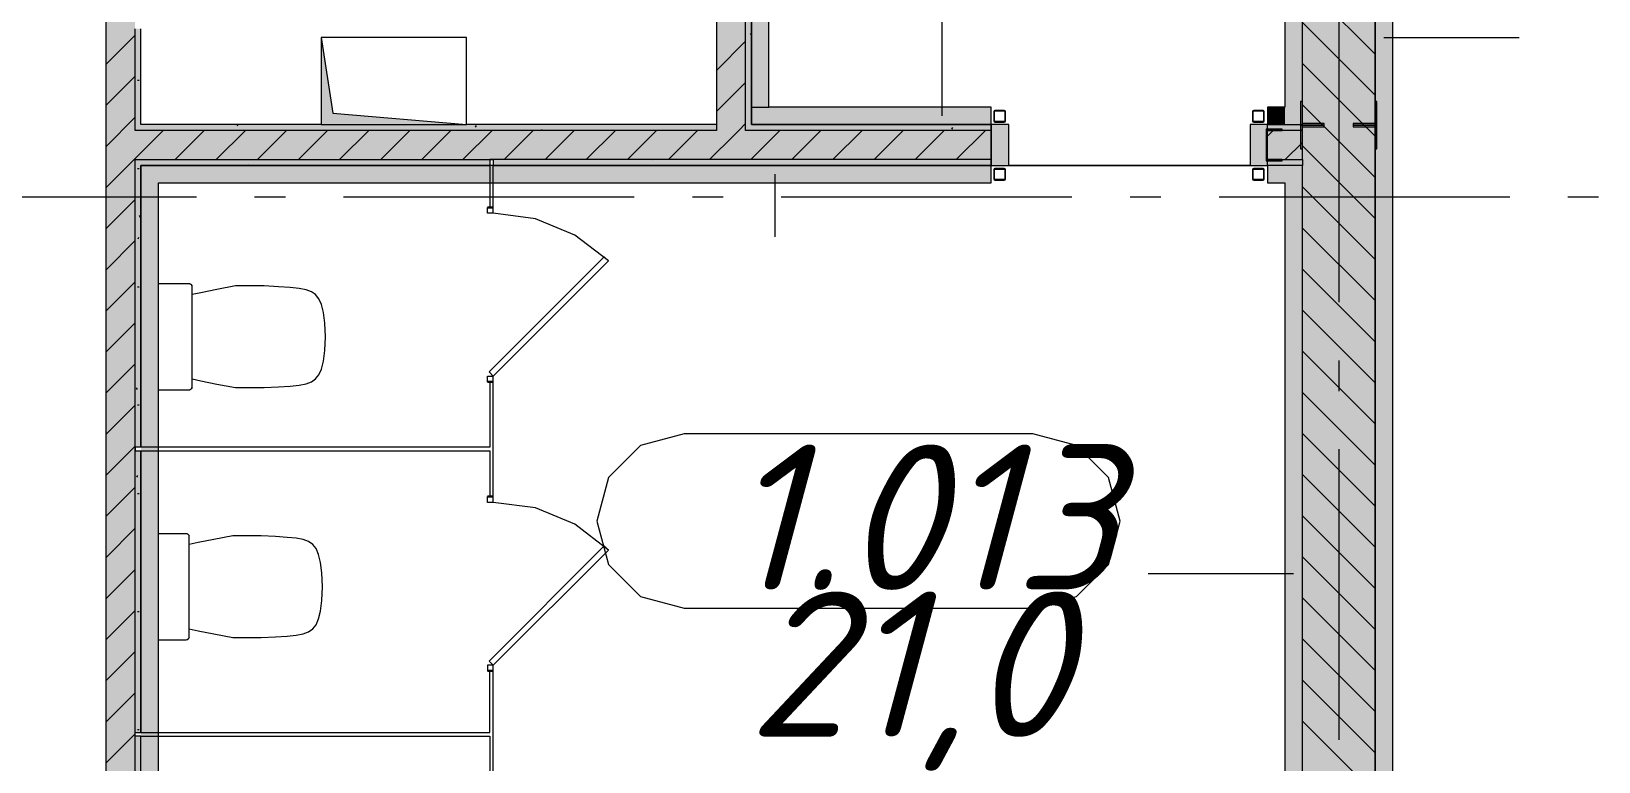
# Model space of a CAD drawing. Header units: millimetres. Extents: x -537608 to 253996, y -217170 to 186033.
# Drawn here: x -352323 to -346932, y -153092 to -150579 of the extents above; entities that cross this region are included whole.
import ezdxf

# ---------------------------------------------------------------- set-up
doc = ezdxf.new("R2010")
doc.units = ezdxf.units.MM
doc.layers.add('PDF _Геометрия', color=7, linetype='Continuous')
doc.layers.add('PDF _Текст', color=7, linetype='Continuous')
doc.layers.add('PDF _Сплошная заливка', color=7, linetype='Continuous', true_color=0xffffff)
doc.styles.add('PDF ISOCPEUR Italic', font='isocpeui.ttf')

msp = doc.modelspace()

# ---------------------------------------------------------------- hatches: boundary and pattern name
at = {"layer": 'PDF _Сплошная заливка', "transparency": 33554559}
h = msp.add_hatch(color=256, dxfattribs=at)
h.paths.add_polyline_path([(-351966.2011, -154649.6346), (-351946.1959, -154649.6346), (-351946.1959, -153003.6339), (-351966.2011, -153003.6339), (-351966.2011, -153981.084)], flags=0)
h.paths.add_polyline_path([(-351966.2011, -152991.6334), (-351946.1959, -152991.6334), (-351946.1959, -152021.6325), (-351966.2011, -152021.6325), (-351966.2011, -152554.6029)], flags=0)
h.paths.add_polyline_path([(-351946.1959, -152009.6341), (-351946.1959, -151019.6323), (-351966.2011, -151019.6323), (-351966.2011, -152009.6341)], flags=0)
h.paths.add_polyline_path([(-351966.2011, -150919.634), (-351946.1959, -150919.634), (-351946.1959, -150569.6325), (-351966.2011, -150569.6325)], flags=0)
h.paths.add_polyline_path([(-351966.2011, -150469.6321), (-351946.1959, -150469.6321), (-351946.1959, -147149.6316), (-351966.2011, -147149.6316), (-351966.2011, -150414.8802)], flags=0)
for points in [[(-349866.2004, -150919.634), (-349866.2004, -147149.6316), (-349966.2009, -147149.6316), (-349966.2009, -150919.634), (-349906.1937, -150919.634)], [(-349866.2004, -150899.633), (-349846.1952, -150899.633), (-349846.1952, -147149.6316), (-349866.2004, -147149.6316), (-349866.2004, -148275.1597)], [(-347951.1988, -154399.6335), (-347701.1977, -154399.6335), (-347701.1977, -147399.6327), (-347951.1988, -147399.6327), (-347951.1988, -153981.084)], [(-351286.1946, -150919.634), (-349966.2009, -150919.634), (-349966.2009, -150899.633), (-351946.1959, -150899.633), (-351946.1959, -150919.634), (-351326.1966, -150919.634)], [(-351630.9688, -151019.6323), (-349906.1937, -151019.6323), (-349906.1937, -150919.634), (-351966.2011, -150919.634), (-351966.2011, -151019.6323), (-351946.1959, -151019.6323)]]:
    msp.add_hatch(color=256, dxfattribs=at).paths.add_polyline_path(points)
at = {"layer": 'PDF _Сплошная заливка', "true_color": 0xff7d7d, "transparency": 33554559}
msp.add_hatch(color=11, dxfattribs=at).paths.add_polyline_path([(-347701.1977, -154339.6349), (-347641.1992, -154339.6349), (-347641.1992, -147399.6327), (-347701.1977, -147399.6327), (-347701.1977, -153981.084)])
at = {"layer": 'PDF _Сплошная заливка', "true_color": 0x2254ff, "transparency": 33554559}
h = msp.add_hatch(color=160, dxfattribs=at)
h.paths.add_polyline_path([(-349021.2001, -151099.6339), (-349021.2001, -151039.6333), (-351946.1959, -151039.6333), (-351946.1959, -151099.6339), (-349944.4302, -151099.6339)], flags=0)
h.paths.add_polyline_path([(-348011.1974, -151099.6339), (-347951.1988, -151099.6339), (-347951.1988, -151039.6333), (-348071.1959, -151039.6333), (-348071.1959, -151099.6339)], flags=0)
msp.add_hatch(color=160, dxfattribs=at).paths.add_polyline_path([(-351946.1959, -154589.6339), (-351886.1973, -154589.6339), (-351886.1973, -151099.6339), (-351946.1959, -151099.6339), (-351946.1959, -153981.084)])

# ---------------------------------------------------------------- linework, layer by layer
at = {"layer": 'PDF _Геометрия', "lineweight": 9}
for p, q in [((-352066.2016, -154649.6346), (-352066.2016, -147149.6316)), ((-349866.2004, -150899.633), (-349866.2004, -147149.6316)), ((-349846.1952, -150839.6324), (-349846.1952, -147209.6323)), ((-349846.1952, -147209.6323), (-349846.1952, -150839.6324)), ((-349966.2009, -147419.6314), (-349966.2009, -150899.633)), ((-347701.1977, -154339.6349), (-347701.1977, -147399.6327)), ((-347701.1977, -147399.6327), (-347701.1977, -154339.6349)), ((-348011.1974, -147459.6312), (-348011.1974, -150839.6324)), ((-347951.1988, -150899.633), (-347951.1988, -147459.6312)), ((-347951.1988, -150899.633), (-347951.1988, -147459.6312)), ((-347641.1992, -147459.6312), (-347641.1992, -154339.6349)), ((-349786.1966, -150839.6324), (-349786.1966, -149799.8672)), ((-349190.1037, -150869.6338), (-349190.1037, -150369.6338)), ((-347701.1977, -150656.7712), (-347951.1988, -150406.7722)), ((-351966.2011, -150919.634), (-351966.2011, -150569.6325)), ((-351946.1959, -150899.633), (-351946.1959, -150569.6325)), ((-347701.1977, -150798.1923), (-347951.1988, -150548.1933)), ((-352066.2016, -150691.5758), (-351966.2011, -150591.5776)), ((-349966.2009, -150712.8965), (-349866.2004, -150612.8961)), ((-347671.1942, -150599.903), (-347205.045, -150599.903)), ((-352066.2016, -150832.9991), (-351966.2011, -150732.9987)), ((-347701.1977, -150939.6134), (-347951.1988, -150689.6145)), ((-349966.2009, -150854.3176), (-349866.2004, -150754.3194)), ((-349846.1952, -150899.633), (-349846.1952, -150839.6324)), ((-349846.1952, -150839.6324), (-349846.1952, -150899.633)), ((-349846.1952, -150839.6324), (-349786.1966, -150839.6324)), ((-349021.2001, -150839.6324), (-349786.1966, -150839.6324)), ((-349021.2001, -150899.633), (-349021.2001, -150839.6324)), ((-348011.1974, -150839.6324), (-348071.1959, -150839.6324)), ((-348071.1959, -150839.6324), (-348071.1959, -150899.633)), ((-347701.1977, -151081.0368), (-347951.1988, -150831.0356)), ((-352066.2016, -150974.4203), (-351966.2011, -150874.4198)), ((-351326.1966, -150899.633), (-351946.1959, -150899.633)), ((-349966.2009, -150899.633), (-350826.1943, -150899.633)), ((-349966.2009, -150899.633), (-349966.2009, -150919.634)), ((-349890.0896, -150919.634), (-349866.2004, -150895.7406)), ((-349866.2004, -150919.634), (-349866.2004, -150899.633)), ((-349021.2001, -150899.633), (-349846.1952, -150899.633)), ((-349846.1952, -150899.633), (-349021.2001, -150899.633)), ((-349021.2001, -150919.634), (-349021.2001, -150899.633)), ((-348961.193, -150899.633), (-349021.2001, -150899.633)), ((-349021.2001, -150899.633), (-349021.2001, -151039.6333)), ((-349011.4343, -150851.7277), (-349012.6055, -150854.5567)), ((-349012.6055, -150854.5567), (-349012.6055, -150886.556)), ((-349012.6055, -150886.556), (-349011.4343, -150889.385)), ((-349008.601, -150850.5564), (-349011.4343, -150851.7277)), ((-349011.4343, -150889.385), (-349008.601, -150890.5562)), ((-349010.599, -150854.5567), (-349010.0134, -150853.1422)), ((-349010.599, -150886.556), (-349010.599, -150854.5567)), ((-349010.0134, -150887.9705), (-349010.599, -150886.556)), ((-349010.0134, -150853.1422), (-349008.601, -150852.5566)), ((-349008.601, -150888.5562), (-349010.0134, -150887.9705)), ((-348976.5995, -150850.5564), (-349008.601, -150850.5564)), ((-349008.601, -150852.5566), (-348976.5995, -150852.5566)), ((-348976.5995, -150888.5562), (-349008.601, -150888.5562)), ((-349008.601, -150890.5562), (-348976.5995, -150890.5562)), ((-348973.7748, -150851.7277), (-348976.5995, -150850.5564)), ((-348976.5995, -150852.5566), (-348975.1872, -150853.1422)), ((-348975.1872, -150887.9705), (-348976.5995, -150888.5562)), ((-348976.5995, -150890.5562), (-348973.7748, -150889.385)), ((-348975.1872, -150853.1422), (-348974.6016, -150854.5567)), ((-348974.6016, -150886.556), (-348975.1872, -150887.9705)), ((-348974.6016, -150854.5567), (-348974.6016, -150886.556)), ((-348972.6036, -150854.5567), (-348973.7748, -150851.7277)), ((-348973.7748, -150889.385), (-348972.6036, -150886.556)), ((-348972.6036, -150886.556), (-348972.6036, -150854.5567)), ((-348961.193, -151039.6333), (-348961.193, -150899.633)), ((-348131.1945, -150899.633), (-348131.1945, -151039.6333)), ((-348071.1959, -150899.633), (-348131.1945, -150899.633)), ((-348121.4287, -150851.7277), (-348122.5998, -150854.5567)), ((-348122.5998, -150854.5567), (-348122.5998, -150886.556)), ((-348122.5998, -150886.556), (-348121.4287, -150889.385)), ((-348118.604, -150850.5564), (-348121.4287, -150851.7277)), ((-348121.4287, -150889.385), (-348118.604, -150890.5562)), ((-348120.6019, -150854.5567), (-348120.0163, -150853.1422)), ((-348120.6019, -150886.556), (-348120.6019, -150854.5567)), ((-348120.0163, -150887.9705), (-348120.6019, -150886.556)), ((-348120.0163, -150853.1422), (-348118.604, -150852.5566)), ((-348118.604, -150888.5562), (-348120.0163, -150887.9705)), ((-348086.6025, -150850.5564), (-348118.604, -150850.5564)), ((-348118.604, -150852.5566), (-348086.6025, -150852.5566)), ((-348086.6025, -150888.5562), (-348118.604, -150888.5562)), ((-348118.604, -150890.5562), (-348086.6025, -150890.5562)), ((-348083.7778, -150851.7277), (-348086.6025, -150850.5564)), ((-348086.6025, -150852.5566), (-348085.1901, -150853.1422)), ((-348085.1901, -150887.9705), (-348086.6025, -150888.5562)), ((-348086.6025, -150890.5562), (-348083.7778, -150889.385)), ((-348085.1901, -150853.1422), (-348084.6045, -150854.5567)), ((-348084.6045, -150886.556), (-348085.1901, -150887.9705)), ((-348084.6045, -150854.5567), (-348084.6045, -150886.556)), ((-348082.598, -150854.5567), (-348083.7778, -150851.7277)), ((-348083.7778, -150889.385), (-348082.598, -150886.556)), ((-348082.598, -150886.556), (-348082.598, -150854.5567)), ((-348071.1959, -150919.634), (-348071.1959, -150899.633)), ((-348071.1959, -150899.633), (-348011.1974, -150899.633)), ((-348071.1959, -150899.633), (-348011.1974, -150899.633)), ((-348071.1959, -151039.6333), (-348071.1959, -150899.633)), ((-348011.1974, -150899.633), (-347951.1988, -150899.633)), ((-348011.1974, -150899.633), (-347951.1988, -150899.633)), ((-347951.1988, -150919.634), (-347951.1988, -150899.633)), ((-351966.2011, -151015.8409), (-351869.9899, -150919.634)), ((-351946.1959, -150919.634), (-351966.2011, -150919.634)), ((-349966.2009, -150919.634), (-351946.1959, -150919.634)), ((-351828.567, -151019.6323), (-351728.5666, -150919.634)), ((-351687.1437, -151019.6323), (-351587.1433, -150919.634)), ((-351545.729, -151019.6323), (-351445.7286, -150919.634)), ((-351404.3057, -151019.6323), (-351304.3053, -150919.634)), ((-351262.8825, -151019.6323), (-351162.882, -150919.634)), ((-351121.4592, -151019.6323), (-351021.4587, -150919.634)), ((-350980.0444, -151019.6323), (-350880.044, -150919.634)), ((-350838.6212, -151019.6323), (-350738.6207, -150919.634)), ((-350697.1979, -151019.6323), (-350597.1975, -150919.634)), ((-350555.7746, -151019.6323), (-350455.7742, -150919.634)), ((-350414.3513, -151019.6323), (-350314.3508, -150919.634)), ((-350272.9366, -151019.6323), (-350172.9362, -150919.634)), ((-350131.5134, -151019.6323), (-350031.5129, -150919.634)), ((-349990.0901, -151019.6323), (-349906.1937, -150935.7403)), ((-349906.1937, -150935.7403), (-349890.0896, -150919.634)), ((-349021.2001, -150919.634), (-349866.2004, -150919.634)), ((-349848.6667, -151019.6323), (-349748.6663, -150919.634)), ((-349707.2435, -151019.6323), (-349607.2516, -150919.634)), ((-349565.8288, -151019.6323), (-349465.8283, -150919.634)), ((-349424.4055, -151019.6323), (-349324.4051, -150919.634)), ((-349282.9822, -151019.6323), (-349182.9818, -150919.634)), ((-349141.5589, -151019.6323), (-349041.5584, -150919.634)), ((-349021.2001, -151019.6323), (-349021.2001, -150919.634)), ((-348071.1959, -150939.2173), (-348051.6127, -150919.634)), ((-347951.1988, -150919.634), (-348071.1959, -150919.634)), ((-348071.1959, -151019.6323), (-348071.1959, -150919.634)), ((-347951.1988, -151019.6323), (-347951.1988, -150919.634)), ((-348010.1898, -151019.6323), (-347951.1988, -150960.6392)), ((-347701.1977, -151222.4579), (-347951.1988, -150972.4568)), ((-352066.2016, -151115.8414), (-351966.2011, -151015.8409)), ((-351966.2011, -152009.6341), (-351966.2011, -151019.6323)), ((-351966.2011, -151019.6323), (-351946.1959, -151019.6323)), ((-351946.1959, -151019.6323), (-350746.1991, -151019.6323)), ((-349906.1937, -151039.6333), (-351946.1959, -151039.6333)), ((-351946.1959, -151039.6333), (-351946.1959, -151099.6339)), ((-351946.1959, -151099.6339), (-351946.1959, -151039.6333)), ((-351946.1959, -151039.6333), (-350746.1991, -151039.6333)), ((-350746.1991, -151019.6323), (-350746.1991, -151039.6333)), ((-350734.1943, -151019.6323), (-350746.1991, -151019.6323)), ((-350746.1991, -151019.6323), (-350734.1943, -151019.6323)), ((-350746.1991, -151039.6333), (-350746.1991, -151184.6326)), ((-349906.1937, -151019.6323), (-350734.1943, -151019.6323)), ((-350734.1943, -151019.6323), (-350734.1943, -151039.6333)), ((-350734.1943, -151184.6326), (-350734.1943, -151039.6333)), ((-350734.1943, -151039.6333), (-349906.1937, -151039.6333)), ((-349021.2001, -151019.6323), (-349906.1937, -151019.6323)), ((-349021.2001, -151039.6333), (-349906.1937, -151039.6333)), ((-349906.1937, -151039.6333), (-349021.2001, -151039.6333)), ((-349021.2001, -151039.6333), (-349021.2001, -151019.6323)), ((-349021.2001, -151099.6339), (-349021.2001, -151039.6333)), ((-349021.2001, -151039.6333), (-348961.193, -151039.6333)), ((-349011.4343, -151051.7286), (-349012.6055, -151054.5554)), ((-349012.6055, -151054.5554), (-349012.6055, -151086.5569)), ((-349008.601, -151050.5552), (-349011.4343, -151051.7286)), ((-349010.599, -151054.5554), (-349010.0134, -151053.1409)), ((-349010.599, -151086.5569), (-349010.599, -151054.5554)), ((-349010.0134, -151053.1409), (-349008.601, -151052.5553)), ((-348976.5995, -151050.5552), (-349008.601, -151050.5552)), ((-349008.601, -151052.5553), (-348976.5995, -151052.5553)), ((-348973.7748, -151051.7286), (-348976.5995, -151050.5552)), ((-348976.5995, -151052.5553), (-348975.1872, -151053.1409)), ((-348975.1872, -151053.1409), (-348974.6016, -151054.5554)), ((-348974.6016, -151054.5554), (-348974.6016, -151086.5569)), ((-348972.6036, -151054.5554), (-348973.7748, -151051.7286)), ((-348972.6036, -151086.5569), (-348972.6036, -151054.5554)), ((-348131.1945, -151039.6333), (-348071.1959, -151039.6333)), ((-348121.4287, -151051.7286), (-348122.5998, -151054.5554)), ((-348122.5998, -151054.5554), (-348122.5998, -151086.5569)), ((-348118.604, -151050.5552), (-348121.4287, -151051.7286)), ((-348120.6019, -151054.5554), (-348120.0163, -151053.1409)), ((-348120.6019, -151086.5569), (-348120.6019, -151054.5554)), ((-348120.0163, -151053.1409), (-348118.604, -151052.5553)), ((-348086.6025, -151050.5552), (-348118.604, -151050.5552)), ((-348118.604, -151052.5553), (-348086.6025, -151052.5553)), ((-348083.7778, -151051.7286), (-348086.6025, -151050.5552)), ((-348086.6025, -151052.5553), (-348085.1901, -151053.1409)), ((-348085.1901, -151053.1409), (-348084.6045, -151054.5554)), ((-348084.6045, -151054.5554), (-348084.6045, -151086.5569)), ((-348082.598, -151054.5554), (-348083.7778, -151051.7286)), ((-348082.598, -151086.5569), (-348082.598, -151054.5554)), ((-348071.1959, -151019.6323), (-347951.1988, -151019.6323)), ((-348071.1959, -151039.6333), (-348071.1959, -151019.6323)), ((-347951.1988, -151039.6333), (-348071.1959, -151039.6333)), ((-347951.1988, -151039.6333), (-348071.1959, -151039.6333)), ((-348071.1959, -151039.6333), (-348071.1959, -151099.6339)), ((-347951.1988, -151019.6323), (-347951.1988, -151039.6333)), ((-347951.1988, -154399.6335), (-347951.1988, -151039.6333)), ((-347951.1988, -151099.6339), (-347951.1988, -151039.6333)), ((-351946.1959, -151099.6339), (-351946.1959, -152009.6341)), ((-351946.1959, -152009.6341), (-351946.1959, -151099.6339)), ((-351886.1973, -154589.6339), (-351886.1973, -151099.6339)), ((-351886.1973, -151099.6339), (-349021.2001, -151099.6339)), ((-349765.6144, -151069.6325), (-349765.6144, -151285.6363)), ((-349012.6055, -151086.5569), (-349011.4343, -151089.3837)), ((-349011.4343, -151089.3837), (-349008.601, -151090.5571)), ((-349010.0134, -151087.9692), (-349010.599, -151086.5569)), ((-349008.601, -151088.557), (-349010.0134, -151087.9692)), ((-348976.5995, -151088.557), (-349008.601, -151088.557)), ((-349008.601, -151090.5571), (-348976.5995, -151090.5571)), ((-348975.1872, -151087.9692), (-348976.5995, -151088.557)), ((-348976.5995, -151090.5571), (-348973.7748, -151089.3837)), ((-348974.6016, -151086.5569), (-348975.1872, -151087.9692)), ((-348973.7748, -151089.3837), (-348972.6036, -151086.5569)), ((-348122.5998, -151086.5569), (-348121.4287, -151089.3837)), ((-348121.4287, -151089.3837), (-348118.604, -151090.5571)), ((-348120.0163, -151087.9692), (-348120.6019, -151086.5569)), ((-348118.604, -151088.557), (-348120.0163, -151087.9692)), ((-348086.6025, -151088.557), (-348118.604, -151088.557)), ((-348118.604, -151090.5571), (-348086.6025, -151090.5571)), ((-348085.1901, -151087.9692), (-348086.6025, -151088.557)), ((-348086.6025, -151090.5571), (-348083.7778, -151089.3837)), ((-348084.6045, -151086.5569), (-348085.1901, -151087.9692)), ((-348083.7778, -151089.3837), (-348082.598, -151086.5569)), ((-348071.1959, -151099.6339), (-348011.1974, -151099.6339)), ((-348011.1974, -151099.6339), (-348011.1974, -154339.6349)), ((-347951.1988, -154399.6335), (-347951.1988, -151099.6339)), ((-347701.1977, -151363.879), (-347951.1988, -151113.8779)), ((-352066.2016, -151257.2625), (-351966.2011, -151157.2621)), ((-350754.1996, -151204.6336), (-350754.1996, -151184.6326)), ((-350734.1943, -151204.6336), (-350754.1996, -151204.6336)), ((-350734.1943, -151204.6336), (-350734.1943, -151184.6326)), ((-350589.2574, -151223.7152), (-350734.1943, -151204.6336)), ((-350454.1982, -151279.6597), (-350589.2574, -151223.7152)), ((-347701.1977, -151505.3001), (-347951.1988, -151255.2991)), ((-352066.2016, -151398.6837), (-351966.2011, -151298.6833)), ((-350338.2142, -151368.6543), (-350454.1982, -151279.6597)), ((-350748.3435, -151750.4916), (-350352.3635, -151354.5115)), ((-350734.1943, -151764.6343), (-350338.2142, -151368.6543)), ((-350352.3635, -151354.5115), (-350338.2142, -151368.6543)), ((-352066.2016, -151540.1048), (-351966.2011, -151440.1044)), ((-347701.1977, -151646.7213), (-347951.1988, -151396.7224)), ((-347701.1977, -151788.1424), (-347951.1988, -151538.1435)), ((-352066.2016, -151681.5259), (-351966.2011, -151581.5276)), ((-347701.1977, -151929.5635), (-347951.1988, -151679.5646)), ((-352066.2016, -151822.9471), (-351966.2011, -151722.9488)), ((-350734.1943, -151764.6343), (-350748.3435, -151750.4916)), ((-350754.1996, -151784.6331), (-350754.1996, -151764.6343)), ((-350754.1996, -151764.6343), (-350734.1943, -151764.6343)), ((-350746.1991, -151784.6331), (-350746.1991, -152009.6341)), ((-350734.1943, -151784.6331), (-350734.1943, -151764.6343)), ((-350734.1943, -152179.6336), (-350734.1943, -151784.6331)), ((-352066.2016, -151964.3704), (-351966.2011, -151864.37)), ((-347701.1977, -152070.9847), (-347951.1988, -151820.9858)), ((-347701.1977, -152212.408), (-347951.1988, -151962.4069)), ((-352066.2016, -152105.7915), (-351966.2011, -152005.7911)), ((-351966.2011, -152021.6325), (-351966.2011, -152009.6341)), ((-351946.1959, -152009.6341), (-351966.2011, -152009.6341)), ((-351966.2011, -152009.6341), (-351966.2011, -152021.6325)), ((-351966.2011, -152991.6334), (-351966.2011, -152021.6325)), ((-351966.2011, -152021.6325), (-351946.1959, -152021.6325)), ((-350746.1991, -152009.6341), (-351946.1959, -152009.6341)), ((-351946.1959, -152021.6325), (-351946.1959, -152991.6334)), ((-351946.1959, -152991.6334), (-351946.1959, -152021.6325)), ((-351946.1959, -152021.6325), (-350746.1991, -152021.6325)), ((-350746.1991, -152021.6325), (-350746.1991, -152179.6336)), ((-347701.1977, -152353.8291), (-347951.1988, -152103.828)), ((-352066.2016, -152247.2126), (-351966.2011, -152147.2122)), ((-350754.1996, -152199.6345), (-350754.1996, -152179.6336)), ((-350734.1943, -152199.6345), (-350734.1943, -152179.6336)), ((-350734.1943, -152199.6345), (-350754.1996, -152199.6345)), ((-350589.2574, -152218.714), (-350734.1943, -152199.6345)), ((-350454.1982, -152274.6586), (-350589.2574, -152218.714)), ((-347701.1977, -152495.2503), (-347951.1988, -152245.2491)), ((-352066.2016, -152388.6338), (-351966.2011, -152288.6333)), ((-350338.2142, -152363.6531), (-350454.1982, -152274.6586)), ((-350748.3435, -152745.4925), (-350352.3635, -152349.5125)), ((-350352.3635, -152349.5125), (-350338.2142, -152363.6531)), ((-350338.2142, -152363.6531), (-350734.1943, -152759.6331)), ((-347701.1977, -152636.6714), (-347951.1988, -152386.6703)), ((-352066.2016, -152530.055), (-351966.2011, -152430.0545)), ((-347981.1938, -152445.5622), (-348481.196, -152445.5622)), ((-352066.2016, -152671.4761), (-351966.2011, -152571.4756)), ((-347701.1977, -152778.0926), (-347951.1988, -152528.0936)), ((-347701.1977, -152919.5137), (-347951.1988, -152669.5147)), ((-352066.2016, -152812.8972), (-351966.2011, -152712.8989)), ((-350734.1943, -152759.6331), (-350754.1996, -152759.6331)), ((-350754.1996, -152759.6331), (-350754.1996, -152779.6341)), ((-350734.1943, -152759.6331), (-350748.3435, -152745.4925)), ((-350746.1991, -152991.6334), (-350746.1991, -152779.6341)), ((-350734.1943, -152779.6341), (-350734.1943, -152759.6331)), ((-350734.1943, -153264.6345), (-350734.1943, -152779.6341)), ((-347701.1977, -153060.9348), (-347951.1988, -152810.9359)), ((-352066.2016, -152954.3183), (-351966.2011, -152854.32)), ((-352066.2016, -153095.7417), (-351966.2011, -152995.7412)), ((-351966.2011, -153003.6339), (-351966.2011, -152991.6334)), ((-351966.2011, -152991.6334), (-351946.1959, -152991.6334)), ((-351966.2011, -153003.6339), (-351966.2011, -152991.6334)), ((-351946.1959, -153003.6339), (-351966.2011, -153003.6339)), ((-351966.2011, -154649.6346), (-351966.2011, -153003.6339)), ((-351946.1959, -152991.6334), (-350746.1991, -152991.6334)), ((-351946.1959, -154589.6339), (-351946.1959, -153003.6339)), ((-351946.1959, -154589.6339), (-351946.1959, -153003.6339)), ((-351946.1959, -153003.6339), (-350746.1991, -153003.6339)), ((-350746.1991, -153003.6339), (-350746.1991, -153264.6345)), ((-347701.1977, -153202.3559), (-347951.1988, -152952.357))]:
    msp.add_line(p, q, dxfattribs=at)
at = {"layer": 'PDF _Геометрия', "color": 253, "lineweight": 9, "true_color": 0xaaaaaa}
for p, q in [((-347826.1983, -150510.7987), (-347826.1983, -151510.7988)), ((-351326.1966, -150599.6339), (-351326.1966, -150899.633)), ((-350826.1943, -150599.6339), (-351326.1966, -150599.6339)), ((-351326.1966, -150599.6339), (-351286.1946, -150859.6333)), ((-350826.1943, -150899.633), (-350826.1943, -150599.6339)), ((-351326.1966, -150899.633), (-350826.1943, -150899.633)), ((-351286.1946, -150859.6333), (-350826.1943, -150899.633)), ((-351755.3666, -151149.632), (-352755.3709, -151149.632)), ((-351449.535, -151149.632), (-351555.3657, -151149.632)), ((-350249.5383, -151149.632), (-351249.5341, -151149.632)), ((-349943.6982, -151149.632), (-350049.5374, -151149.632)), ((-348743.7015, -151149.632), (-349743.6973, -151149.632)), ((-348437.87, -151149.632), (-348543.7006, -151149.632)), ((-347237.8647, -151149.632), (-348237.8691, -151149.632)), ((-346932.0331, -151149.632), (-347037.8638, -151149.632)), ((-351780.3925, -151447.1338), (-351886.1973, -151447.1338)), ((-351777.8089, -151447.4739), (-351780.3925, -151447.1338)), ((-351775.3976, -151448.4729), (-351777.8089, -151447.4739)), ((-351777.8089, -151447.4739), (-351775.3976, -151448.4729)), ((-351773.3222, -151450.0618), (-351775.3976, -151448.4729)), ((-351775.3976, -151448.4729), (-351773.3222, -151450.0618)), ((-351771.729, -151452.1329), (-351773.3222, -151450.0618)), ((-351773.3222, -151450.0618), (-351771.729, -151452.1329)), ((-351770.73, -151454.5442), (-351771.729, -151452.1329)), ((-351771.729, -151452.1329), (-351770.73, -151454.5442)), ((-351770.3941, -151457.1343), (-351770.73, -151454.5442)), ((-351770.3941, -151802.1324), (-351770.3941, -151457.1343)), ((-351739.8222, -151478.0072), (-351770.3941, -151484.5435)), ((-351685.0252, -151467.1368), (-351739.8222, -151478.0072)), ((-351620.5743, -151454.6325), (-351685.0252, -151467.1368)), ((-351522.7699, -151454.6325), (-351620.5743, -151454.6325)), ((-351472.9506, -151457.3668), (-351522.7699, -151454.6325)), ((-351433.3275, -151459.9094), (-351472.9506, -151457.3668)), ((-351402.3422, -151463.0721), (-351433.3275, -151459.9094)), ((-351378.4272, -151467.6643), (-351402.3422, -151463.0721)), ((-351360.0066, -151474.5), (-351378.4272, -151467.6643)), ((-351345.5473, -151484.4014), (-351360.0066, -151474.5)), ((-351334.0419, -151498.5399), (-351345.5473, -151484.4014)), ((-351325.1889, -151518.5085), (-351334.0419, -151498.5399)), ((-351318.687, -151545.9328), (-351325.1889, -151518.5085)), ((-351314.2692, -151582.434), (-351318.687, -151545.9328)), ((-351311.6598, -151629.6333), (-351314.2692, -151582.434)), ((-351314.2692, -151676.8325), (-351311.6598, -151629.6333)), ((-351318.687, -151713.3337), (-351314.2692, -151676.8325)), ((-351345.5473, -151774.8651), (-351334.0419, -151760.7267)), ((-351334.0419, -151760.7267), (-351325.1889, -151740.758)), ((-351325.1889, -151740.758), (-351318.687, -151713.3337)), ((-347826.1983, -151710.7997), (-347826.1983, -151816.6324)), ((-351886.1973, -151812.1328), (-351780.3925, -151812.1328)), ((-351780.3925, -151812.1328), (-351777.8089, -151811.7926)), ((-351777.8089, -151811.7926), (-351775.3976, -151810.7937)), ((-351775.3976, -151810.7937), (-351777.8089, -151811.7926)), ((-351775.3976, -151810.7937), (-351773.3222, -151809.2048)), ((-351773.3222, -151809.2048), (-351775.3976, -151810.7937)), ((-351773.3222, -151809.2048), (-351771.729, -151807.1336)), ((-351771.729, -151807.1336), (-351773.3222, -151809.2048)), ((-351771.729, -151807.1336), (-351770.73, -151804.7223)), ((-351770.73, -151804.7223), (-351771.729, -151807.1336)), ((-351770.73, -151804.7223), (-351770.3941, -151802.1324)), ((-351770.3941, -151774.723), (-351739.8222, -151781.2595)), ((-351739.8222, -151781.2595), (-351685.0252, -151792.1297)), ((-351685.0252, -151792.1297), (-351620.5743, -151804.6341)), ((-351620.5743, -151804.6341), (-351522.7699, -151804.6341)), ((-351522.7699, -151804.6341), (-351472.9506, -151801.8998)), ((-351472.9506, -151801.8998), (-351433.3275, -151799.3571)), ((-351433.3275, -151799.3571), (-351402.3422, -151796.1945)), ((-351402.3422, -151796.1945), (-351378.4272, -151791.6022)), ((-351378.4272, -151791.6022), (-351360.0066, -151784.7666)), ((-351360.0066, -151784.7666), (-351345.5473, -151774.8651)), ((-350077.8014, -151963.7848), (-350227.8021, -152003.9783)), ((-348877.8047, -151963.7848), (-350077.8014, -151963.7848)), ((-348727.8041, -152003.9783), (-348877.8047, -151963.7848)), ((-350227.8021, -152003.9783), (-350337.6114, -152113.7854)), ((-348617.9947, -152113.7854), (-348727.8041, -152003.9783)), ((-347826.1983, -152016.6333), (-347826.1983, -153016.6335)), ((-350337.6114, -152113.7854), (-350377.8027, -152263.7861)), ((-348577.8034, -152263.7861), (-348617.9947, -152113.7854)), ((-350377.8027, -152263.7861), (-350337.6114, -152413.7846)), ((-348617.9947, -152413.7846), (-348577.8034, -152263.7861)), ((-351790.3908, -152307.1337), (-351886.1973, -152307.1337)), ((-351787.8073, -152307.4738), (-351790.3908, -152307.1337)), ((-351785.396, -152308.4729), (-351787.8073, -152307.4738)), ((-351787.8073, -152307.4738), (-351785.396, -152308.4729)), ((-351783.3205, -152310.0617), (-351785.396, -152308.4729)), ((-351785.396, -152308.4729), (-351783.3205, -152310.0617)), ((-351781.7359, -152312.1329), (-351783.3205, -152310.0617)), ((-351783.3205, -152310.0617), (-351781.7359, -152312.1329)), ((-351780.737, -152314.5463), (-351781.7359, -152312.1329)), ((-351781.7359, -152312.1329), (-351780.737, -152314.5463)), ((-351780.3925, -152317.1342), (-351780.737, -152314.5463)), ((-351780.3925, -152662.1344), (-351780.3925, -152317.1342)), ((-351749.8292, -152338.0071), (-351780.3925, -152344.5434)), ((-351695.0235, -152327.1368), (-351749.8292, -152338.0071)), ((-351630.5727, -152314.6324), (-351695.0235, -152327.1368)), ((-351532.7682, -152314.6324), (-351630.5727, -152314.6324)), ((-351482.9489, -152317.3667), (-351532.7682, -152314.6324)), ((-351443.3259, -152319.9093), (-351482.9489, -152317.3667)), ((-351412.3406, -152323.072), (-351443.3259, -152319.9093)), ((-351388.4256, -152327.6643), (-351412.3406, -152323.072)), ((-351370.0048, -152334.4999), (-351388.4256, -152327.6643)), ((-351355.5456, -152344.4013), (-351370.0048, -152334.4999)), ((-351344.0488, -152358.5398), (-351355.5456, -152344.4013)), ((-351335.1873, -152378.5084), (-351344.0488, -152358.5398)), ((-351328.6854, -152405.9328), (-351335.1873, -152378.5084)), ((-351324.2675, -152442.434), (-351328.6854, -152405.9328)), ((-351321.6581, -152489.6332), (-351324.2675, -152442.434)), ((-350337.6114, -152413.7846), (-350227.8021, -152523.594)), ((-348727.8041, -152523.594), (-348617.9947, -152413.7846)), ((-351324.2675, -152536.8346), (-351321.6581, -152489.6332)), ((-351328.6854, -152573.3336), (-351324.2675, -152536.8346)), ((-350227.8021, -152523.594), (-350077.8014, -152563.7853)), ((-350077.8014, -152563.7853), (-348877.8047, -152563.7853)), ((-348877.8047, -152563.7853), (-348727.8041, -152523.594)), ((-351355.5456, -152634.8651), (-351344.0488, -152620.7288)), ((-351344.0488, -152620.7288), (-351335.1873, -152600.758)), ((-351335.1873, -152600.758), (-351328.6854, -152573.3336)), ((-351886.1973, -152672.1327), (-351790.3908, -152672.1327)), ((-351790.3908, -152672.1327), (-351787.8073, -152671.7926)), ((-351787.8073, -152671.7926), (-351785.396, -152670.7936)), ((-351785.396, -152670.7936), (-351787.8073, -152671.7926)), ((-351785.396, -152670.7936), (-351783.3205, -152669.2047)), ((-351783.3205, -152669.2047), (-351785.396, -152670.7936)), ((-351783.3205, -152669.2047), (-351781.7359, -152667.1336)), ((-351781.7359, -152667.1336), (-351783.3205, -152669.2047)), ((-351781.7359, -152667.1336), (-351780.737, -152664.7222)), ((-351780.737, -152664.7222), (-351781.7359, -152667.1336)), ((-351780.737, -152664.7222), (-351780.3925, -152662.1344)), ((-351780.3925, -152634.723), (-351749.8292, -152641.2615)), ((-351749.8292, -152641.2615), (-351695.0235, -152652.1296)), ((-351695.0235, -152652.1296), (-351630.5727, -152664.634)), ((-351630.5727, -152664.634), (-351532.7682, -152664.634)), ((-351532.7682, -152664.634), (-351482.9489, -152661.8998)), ((-351482.9489, -152661.8998), (-351443.3259, -152659.3571)), ((-351443.3259, -152659.3571), (-351412.3406, -152656.1966)), ((-351412.3406, -152656.1966), (-351388.4256, -152651.6021)), ((-351388.4256, -152651.6021), (-351370.0048, -152644.7665)), ((-351370.0048, -152644.7665), (-351355.5456, -152634.8651))]:
    msp.add_line(p, q, dxfattribs=at)
at = {"layer": 'PDF _Геометрия', "color": 8, "lineweight": 9, "true_color": 0x787878}
for p, q in [((-349846.1952, -150591.0802), (-349849.3987, -150585.5385)), ((-351958.5969, -150746.2738), (-351951.8882, -150746.2738)), ((-351612.7634, -150899.633), (-351615.5278, -150904.4299)), ((-350793.0561, -150902.2705), (-350796.4146, -150908.0791)), ((-350566.281, -150915.8836), (-350568.4512, -150919.634)), ((-349154.8211, -150909.5646), (-349158.1797, -150915.3733)), ((-351958.5969, -151051.074), (-351951.8882, -151051.074)), ((-351574.992, -151037.4114), (-351576.2752, -151039.6333)), ((-350184.3813, -151021.3224), (-350185.363, -151019.6323)), ((-351947.7977, -151218.2036), (-351951.1476, -151212.3971)), ((-351954.1618, -151287.7656), (-351957.5204, -151293.5721)), ((-351958.5969, -151457.4744), (-351951.8882, -151457.4744)), ((-351957.7615, -151810.5461), (-351961.1115, -151804.7374)), ((-351958.5969, -151863.8748), (-351951.8882, -151863.8748)), ((-351957.8132, -152106.8831), (-351961.1632, -152112.6896)), ((-351958.5969, -152168.675), (-351951.8882, -152168.675)), ((-351958.5969, -152575.0754), (-351951.8882, -152575.0754)), ((-351958.5969, -152981.4757), (-351951.8882, -152981.4757))]:
    msp.add_line(p, q, dxfattribs=at)
at = {"layer": 'PDF _Геометрия', "color": 253, "lineweight": 20, "true_color": 0xaaaaaa}
for p, q in [((-347951.1988, -150820.3785), (-347957.1927, -150820.3785)), ((-347957.1927, -150820.3785), (-347957.1927, -150901.377)), ((-347951.1988, -150895.3789), (-347951.1988, -150820.3785)), ((-347695.1953, -150820.3785), (-347701.1977, -150820.3785)), ((-347701.1977, -150820.3785), (-347701.1977, -150895.3789)), ((-347695.1953, -150901.377), (-347695.1953, -150820.3785)), ((-347876.1985, -150895.3789), (-347951.1988, -150895.3789)), ((-347876.1985, -150901.377), (-347876.1985, -150895.3789)), ((-347701.1977, -150895.3789), (-347776.198, -150895.3789)), ((-347776.198, -150895.3789), (-347776.198, -150901.377)), ((-348021.1957, -150914.6327), (-348076.1994, -150914.6327)), ((-348076.1994, -150914.6327), (-348076.1994, -151024.6336)), ((-348071.1959, -151019.6323), (-348071.1959, -150919.634)), ((-348071.1959, -150919.634), (-348021.1957, -150919.634)), ((-348021.1957, -150919.634), (-348021.1957, -150914.6327)), ((-347876.1985, -150901.377), (-347957.1927, -150901.377)), ((-347957.1927, -150901.377), (-347957.1927, -150982.3776)), ((-347957.1927, -150901.377), (-347876.1985, -150901.377)), ((-347951.1988, -150982.3776), (-347951.1988, -150907.3772)), ((-347951.1988, -150907.3772), (-347876.1985, -150907.3772)), ((-347876.1985, -150907.3772), (-347876.1985, -150901.377)), ((-347695.1953, -150901.377), (-347776.198, -150901.377)), ((-347776.198, -150901.377), (-347776.198, -150907.3772)), ((-347776.198, -150901.377), (-347695.1953, -150901.377)), ((-347776.198, -150907.3772), (-347701.1977, -150907.3772)), ((-347701.1977, -150907.3772), (-347701.1977, -150982.3776)), ((-347695.1953, -150982.3776), (-347695.1953, -150901.377)), ((-347957.1927, -150982.3776), (-347951.1988, -150982.3776)), ((-347701.1977, -150982.3776), (-347695.1953, -150982.3776)), ((-348076.1994, -151024.6336), (-348021.1957, -151024.6336)), ((-348021.1957, -151019.6323), (-348071.1959, -151019.6323)), ((-348021.1957, -151024.6336), (-348021.1957, -151019.6323))]:
    msp.add_line(p, q, dxfattribs=at)
at = {"layer": 'PDF _Геометрия', "color": 9, "lineweight": 9, "true_color": 0xc0c0c0}
for p, q in [((-348131.1945, -151039.6333), (-348961.193, -151039.6333)), ((-348961.193, -151039.6333), (-348131.1945, -151039.6333))]:
    msp.add_line(p, q, dxfattribs=at)
at = {"layer": 'PDF _Геометрия', "lineweight": 30}
for p, q in [((-350754.1996, -151184.6326), (-350734.1943, -151184.6326)), ((-350734.1943, -151784.6331), (-350754.1996, -151784.6331)), ((-350754.1996, -152179.6336), (-350734.1943, -152179.6336)), ((-350734.1943, -152779.6341), (-350754.1996, -152779.6341))]:
    msp.add_line(p, q, dxfattribs=at)
at = {"layer": 'PDF _Сплошная заливка', "lineweight": 35, "transparency": 33554559}
for points in [[(-351966.2011, -154649.6346), (-351966.2011, -147149.6316), (-352066.2016, -154649.6346), (-352066.2016, -147149.6316)], [(-349866.2004, -150919.634), (-349021.2001, -150919.634), (-349866.2004, -150899.633), (-349021.2001, -150899.633)], [(-348071.1959, -150919.634), (-347951.1988, -150919.634), (-348071.1959, -150899.633), (-347951.1988, -150899.633)], [(-349906.1937, -151019.6323), (-349021.2001, -151019.6323), (-349906.1937, -150919.634), (-349021.2001, -150919.634)], [(-347951.1988, -151019.6323), (-347951.1988, -150919.634), (-348071.1959, -151019.6323), (-348071.1959, -150919.634)], [(-351946.1959, -151039.6333), (-350746.1991, -151039.6333), (-351946.1959, -151019.6323), (-350746.1991, -151019.6323)], [(-350734.1943, -151039.6333), (-349906.1937, -151039.6333), (-350734.1943, -151019.6323), (-349906.1937, -151019.6323)], [(-349906.1937, -151039.6333), (-349021.2001, -151039.6333), (-349906.1937, -151019.6323), (-349021.2001, -151019.6323)], [(-348071.1959, -151039.6333), (-347951.1988, -151039.6333), (-348071.1959, -151019.6323), (-347951.1988, -151019.6323)]]:
    msp.add_solid(points, dxfattribs=at)
at = {"layer": 'PDF _Сплошная заливка', "color": 15, "lineweight": 35, "true_color": 0xb32d2d, "transparency": 33554559}
msp.add_solid([(-349786.1966, -150839.6324), (-349786.1966, -147209.6323), (-349846.1952, -150839.6324), (-349846.1952, -147209.6323)], dxfattribs=at)
at = {"layer": 'PDF _Сплошная заливка', "color": 160, "lineweight": 35, "true_color": 0x2254ff, "transparency": 33554559}
for points in [[(-347951.1988, -150899.633), (-347951.1988, -147459.6312), (-348011.1974, -150899.633), (-348011.1974, -147459.6312)], [(-349021.2001, -150899.633), (-349021.2001, -150839.6324), (-349846.1952, -150899.633), (-349846.1952, -150839.6324)], [(-348011.1974, -150899.633), (-348011.1974, -150839.6324), (-348071.1959, -150899.633), (-348071.1959, -150839.6324)], [(-348961.193, -151039.6333), (-348961.193, -150899.633), (-349021.2001, -151039.6333), (-349021.2001, -150899.633)], [(-348071.1959, -151039.6333), (-348071.1959, -150899.633), (-348131.1945, -151039.6333), (-348131.1945, -150899.633)], [(-347951.1988, -154399.6335), (-347951.1988, -151099.6339), (-348011.1974, -154399.6335), (-348011.1974, -151099.6339)]]:
    msp.add_solid(points, dxfattribs=at)
at = {"layer": 'PDF _Сплошная заливка', "color": 254, "lineweight": 35, "true_color": 0xe2e2e2, "transparency": 33554559}
msp.add_solid([(-350826.1943, -150899.633), (-351286.1946, -150859.6333), (-351326.1966, -150899.633), (-351326.1966, -150599.6339)], dxfattribs=at)

# ---------------------------------------------------------------- texts
at = {"layer": 'PDF _Текст', "char_height": 500, "attachment_point": 4, "style": 'PDF ISOCPEUR Italic'}
for s, insert in [('1.013', (-349933.1401, -152250.4948)), ('21,0', (-349860.1377, -152814.4463))]:
    msp.add_mtext(s, dxfattribs=dict(at, insert=insert))

doc.saveas('drawing.dxf')
